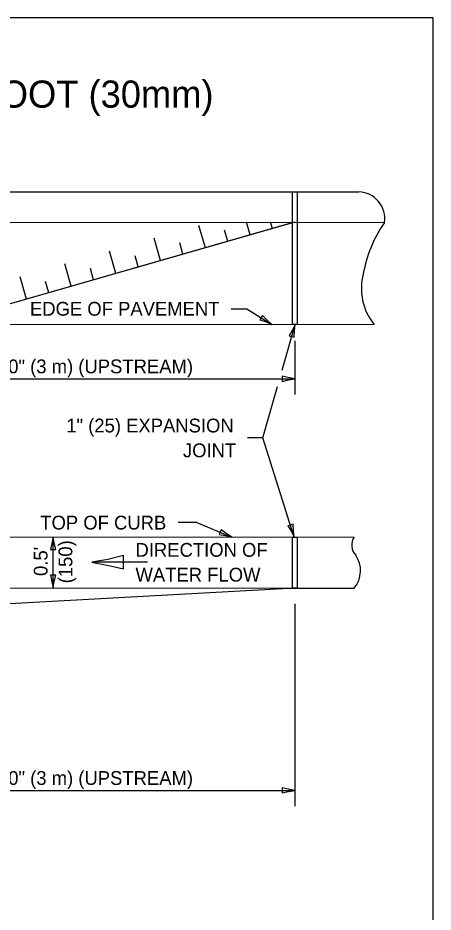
# Model space of a CAD drawing. Extents: x 2261449 to 2262079, y -3123681 to -3123281.
# Drawn here: x 2261986.9 to 2262078.7, y -3123478.1 to -3123280.6 of the extents above; entities that cross this region are included whole.
import ezdxf

# ---------------------------------------------------------------- set-up
doc = ezdxf.new("R2010")
doc.units = 0
for name, color, linetype in [('Default', 7, 'Continuous'), ('RD_Pr_Roadway_Dimensions', 7, 'Continuous'), ('RD_Pr_Roadway_Items', 7, 'Continuous'), ('RD_Pr_Roadway_Notes', 7, 'Continuous'), ('SH_General_Details', 7, 'Continuous')]:
    doc.layers.add(name, color=color, linetype=linetype)

msp = doc.modelspace()

# ---------------------------------------------------------------- linework, layer by layer
at = {"layer": 'Default'}
msp.add_lwpolyline([(2261448.69, -3123680.56), (2262078.69, -3123680.56), (2262078.69, -3123280.56), (2261448.69, -3123280.56)], close=True, dxfattribs=at)
at = {"layer": 'RD_Pr_Roadway_Dimensions'}
for p, q in [((2262048.12, -3123351.94), (2262048.12, -3123363.75)), ((2261957.56, -3123360.29), (2262048.12, -3123360.29)), ((2261994.67, -3123406.5), (2261994.67, -3123395.24)), ((2262048.12, -3123410), (2262048.12, -3123454.7)), ((2261956.36, -3123451.24), (2262048.12, -3123451.24))]:
    msp.add_line(p, q, dxfattribs=at)
for points in [[(2262045.32, -3123359.71), (2262045.32, -3123360.29), (2262045.32, -3123360.88), (2262046.72, -3123360.54), (2262048.12, -3123360.29), (2262046.62, -3123360.02)], [(2261994.09, -3123398.04), (2261994.67, -3123398.04), (2261995.26, -3123398.04), (2261994.92, -3123396.64), (2261994.67, -3123395.24), (2261994.4, -3123396.73)], [(2261995.26, -3123403.71), (2261994.67, -3123403.7), (2261994.09, -3123403.7), (2261994.43, -3123405.1), (2261994.67, -3123406.5), (2261994.95, -3123405.01)], [(2262045.32, -3123450.65), (2262045.32, -3123451.24), (2262045.32, -3123451.82), (2262046.72, -3123451.48), (2262048.12, -3123451.24), (2262046.62, -3123450.97)]]:
    msp.add_lwpolyline(points, close=True, dxfattribs=at)
at = {"layer": 'RD_Pr_Roadway_Items'}
for p, q in [((2261852.84, -3123318.88), (2262062.29, -3123319.02)), ((2261847.21, -3123325.63), (2262067.92, -3123325.77)), ((2262047.77, -3123325.76), (2261969.58, -3123348.23)), ((2262028.34, -3123331.34), (2262026.93, -3123326.4)), ((2262038.23, -3123328.5), (2262037.42, -3123325.69)), ((2262043.17, -3123327.08), (2262042.77, -3123325.66)), ((2262033.29, -3123329.92), (2262032.58, -3123327.45)), ((2262018.46, -3123334.18), (2262017.04, -3123329.24)), ((2262023.4, -3123332.76), (2262022.69, -3123330.29)), ((2262008.57, -3123337.02), (2262007.15, -3123332.08)), ((2262013.51, -3123335.6), (2262012.8, -3123333.12)), ((2261998.68, -3123339.86), (2261997.27, -3123334.92)), ((2262003.62, -3123338.44), (2262002.92, -3123335.97)), ((2261988.8, -3123342.71), (2261987.38, -3123337.76)), ((2261993.74, -3123341.28), (2261993.03, -3123338.8)), ((2261849.45, -3123348.15), (2262065.68, -3123348.29)), ((2261851.54, -3123395.15), (2262061.25, -3123395.29)), ((2261971.39, -3123406.49), (2262048.12, -3123406.54)), ((2262048.1, -3123406.55), (2261971.5, -3123410.78)), ((2262046.86, -3123406.54), (2262061.2, -3123406.54))]:
    msp.add_line(p, q, dxfattribs=at)
for points in [[(2262047.6, -3123319.01), (2262048.63, -3123319.01), (2262048.63, -3123348.28), (2262047.6, -3123348.28)], [(2262047.6, -3123395.28), (2262048.63, -3123395.28), (2262048.63, -3123406.54), (2262047.6, -3123406.54)]]:
    msp.add_lwpolyline(points, close=True, dxfattribs=at)
for centre, radius, start, end in [((2262062.11, -3123324.89), 5.88, 351.466, 88.2281), ((2262091.62, -3123342.17), 28.82, 145.3081, 169.9192), ((2262075.33, -3123340.33), 12.51, 165.1701, 219.5055), ((2262063.88, -3123397.09), 3.19, 145.6045, 223.7643), ((2262056.71, -3123402.7), 5.94, 319.709, 34.9896)]:
    msp.add_arc(centre, radius, start, end, dxfattribs=at)
at = {"layer": 'RD_Pr_Roadway_Notes'}
for p, q in [((2262034.02, -3123344.84), (2262037.48, -3123344.84)), ((2262037.48, -3123344.84), (2262043.07, -3123348.28)), ((2262045.32, -3123358.4), (2262048.21, -3123348.28)), ((2262041.05, -3123373.38), (2262044.28, -3123362.04)), ((2262041.05, -3123373.38), (2262037.64, -3123373.38)), ((2262048.01, -3123395.29), (2262041.05, -3123373.38)), ((2262026.49, -3123392.08), (2262022.36, -3123392.08)), ((2262026.49, -3123392.08), (2262034.18, -3123395.27)), ((2262015.55, -3123400.85), (2262003.25, -3123400.85))]:
    msp.add_line(p, q, dxfattribs=at)
for points in [[(2262041, -3123346.31), (2262040.69, -3123346.81), (2262040.38, -3123347.31), (2262041.75, -3123347.75), (2262043.07, -3123348.28), (2262041.94, -3123347.26)], [(2262046.88, -3123350.81), (2262047.44, -3123350.97), (2262048, -3123351.13), (2262048.06, -3123349.69), (2262048.21, -3123348.28), (2262047.54, -3123349.64)], [(2262031.82, -3123393.66), (2262031.59, -3123394.2), (2262031.37, -3123394.74), (2262032.79, -3123394.96), (2262034.18, -3123395.27), (2262032.9, -3123394.45)], [(2262047.72, -3123392.45), (2262047.16, -3123392.62), (2262046.61, -3123392.8), (2262047.36, -3123394.03), (2262048.01, -3123395.29), (2262047.82, -3123393.79)], [(2262010.25, -3123402.31), (2262010.25, -3123400.85), (2262010.25, -3123399.38), (2262006.75, -3123400.24), (2262003.25, -3123400.85), (2262006.98, -3123401.53)]]:
    msp.add_lwpolyline(points, close=True, dxfattribs=at)
at = {"layer": 'SH_General_Details'}
msp.add_line((2262048.12, -3123325.66), (2261969.58, -3123348.23), dxfattribs=at)
msp.add_line((2262048.12, -3123325.66), (2261969.58, -3123348.23), dxfattribs=at)

# ---------------------------------------------------------------- texts
at = {"layer": 'RD_Pr_Roadway_Dimensions'}
for p in [(2261978.1, -3123359.09), (2261978.1, -3123450.04)]:
    msp.add_text('10\'-0" (3 m) (UPSTREAM)', height=3.048, dxfattribs=at).set_placement(p)
for s, p in [('(150)', (2261998.94, -3123405.5)), ("0.5'", (2261993.46, -3123403.87))]:
    msp.add_text(s, height=3.048, rotation=90, dxfattribs=at).set_placement(p)
at = {"layer": 'RD_Pr_Roadway_Notes'}
for s, height, p in [('GUTTER DEPRESSION 0.1 FOOT (30mm)', 6, (2261874.57, -3123300.4)), ('EDGE OF PAVEMENT', 3.048, (2261989.57, -3123346.36)), ('1" (25) EXPANSION', 3.048, (2261997.6, -3123372.16)), ('JOINT', 3.048, (2262023.39, -3123377.64)), ('TOP OF CURB', 3.048, (2261991.85, -3123393.61)), ('DIRECTION OF', 3.048, (2262012.9, -3123399.63)), ('WATER FLOW', 3.048, (2262012.9, -3123405.11))]:
    msp.add_text(s, height=height, dxfattribs=at).set_placement(p)

doc.saveas('drawing.dxf')
